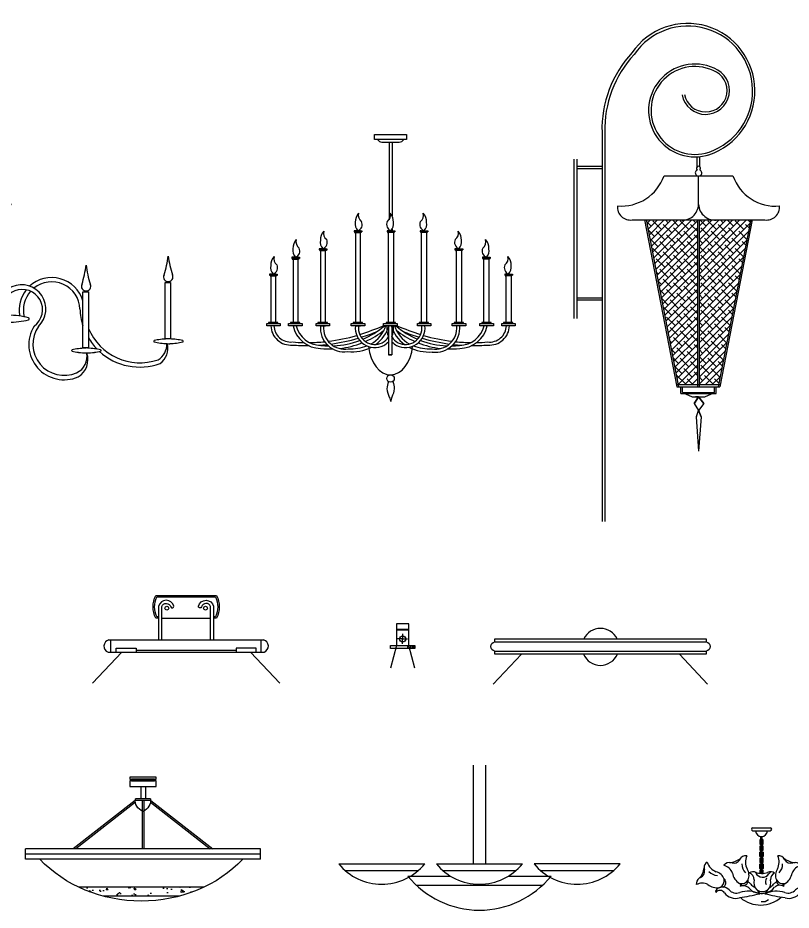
# Model space of a CAD drawing. Extents: x -42728 to 99010, y -18674 to 47645.
# Drawn here: x 91660 to 94189, y 3958 to 6877 of the extents above; entities that cross this region are included whole.
import ezdxf

# ---------------------------------------------------------------- set-up
doc = ezdxf.new("R2010")
doc.units = 0
doc.header["$LTSCALE"] = 100
doc.header["$MEASUREMENT"] = 0
doc.layers.get('0').update_dxf_attribs({"linetype": 'CONTINUOUS'})
for name, color, linetype in [('1', 1, 'CONTINUOUS'), ('2', 3, 'CONTINUOUS'), ('DOOR1', 3, 'CONTINUOUS'), ('PUB_TEXT', 7, 'CONTINUOUS'), ('家具', 223, 'CONTINUOUS')]:
    doc.layers.add(name, color=color, linetype=linetype)

# ---------------------------------------------------------------- blocks, each defined once
blk = doc.blocks.new('JQD02')
at = {"color": 9}
for p, q in [((-258.5, -10), (-350.4, -108.2)), ((258.5, -10), (350.4, -108.2))]:
    blk.add_line(p, q, dxfattribs=at)
at = {"color": 4}
blk.add_lwpolyline([(-345.8, -10), (-345.8, 0, -0.862518), (-345.8, 30), (345.8, 30, -0.862518), (345.8, 0), (345.8, -10)], format="xyb", close=True, dxfattribs=at)
at = {"color": 2}
blk.add_lwpolyline([(-345.8, 30), (-345.8, 40), (345.8, 40), (345.8, 30)], dxfattribs=at)
at = {"color": 1}
blk.add_lwpolyline([(-345.8, 0), (345.8, 0)], dxfattribs=at)
at = {"color": 2}
for start, end in [(25.5493, 154.4507), (203.3773, 336.6227)]:
    blk.add_arc((0, 14), 60.4, start, end, dxfattribs=at)
blk = doc.blocks.new('JQD01')
at = {"color": 3}
blk.add_line((-80, 0), (80, 0), dxfattribs=at)
at = {"color": 2}
blk.add_line((-163.6, -104.4), (163.6, -104.4), dxfattribs=at)
for points in [[(-90, 0), (-99.6, 0, -0.227035), (-99.6, 74.5), (99.6, 74.5, -0.227035), (99.6, 0), (90, 0)], [(-90, 5), (-96.2, 5, -0.214587), (-96.2, 69.5), (96.2, 69.5, -0.214587), (96.2, 5), (90, 5)], [(-80, -70.8), (-80, 37.9, -0.742106), (-50, 37, 0.967103), (-40.3, 39.6, 0.770244), (-90, 39.3)], [(80, -70.8), (80, 37.9, 0.742106), (50, 37, -0.967103), (40.3, 39.6, -0.770244), (90, 39.3)], [(-252.8, -70.8, 0.748586), (-255.1, -110.8), (255.1, -110.8, 0.748586), (252.8, -70.8)]]:
    blk.add_lwpolyline(points, format="xyb", dxfattribs=at)
for points in [[(-90, 39.3), (-90, -70.8)], [(90, 39.3), (90, -70.8)], [(-255.1, -70.8), (255.1, -70.8)]]:
    blk.add_lwpolyline(points, dxfattribs=at)
for points in [[(-245.8, -110.8), (-245.8, -70.8)], [(245.8, -110.8), (245.8, -70.8)]]:
    blk.add_lwpolyline(points)
at = {"color": 1}
for points in [[(-210.4, -110.8), (-306.6, -212.6)], [(-229.1, -110.8), (-229.1, -98), (-163.6, -98), (-163.6, -110.8)], [(229.1, -110.8), (229.1, -98), (163.6, -98), (163.6, -110.8)], [(210.4, -110.8), (306.6, -212.6)]]:
    blk.add_lwpolyline(points, dxfattribs=at)
at = {"color": 9}
for centre in [(-63.3, 33), (63.3, 33)]:
    blk.add_circle(centre, 6.24, dxfattribs=at)
blk = doc.blocks.new('SD01')
at = {"color": 9}
for p, q in [((-20, 63.1), (20, 63.1)), ((-20, 60.6), (20, 60.6))]:
    blk.add_line(p, q, dxfattribs=at)
at = {"color": 2}
for points in [[(39.8, -64.8), (20, 10), (20, 80), (-20, 80), (-20, 10), (-39.8, -64.8)], [(15.8, 10), (15.8, 0)], [(25.5, 10), (25.5, 0)], [(31, 10), (31, 0)], [(35, 10), (35, 0)], [(37.9, 10), (37.9, 0)]]:
    blk.add_lwpolyline(points, dxfattribs=at)
at = {"color": 1}
for points in [[(0, 47.9), (0, 31.3), (-16.6, 31.3)], [(0, 14.7), (0, 31.3), (16.6, 31.3)]]:
    blk.add_lwpolyline(points, dxfattribs=at)
at = {"color": 2}
blk.add_lwpolyline([(-20, 10), (20, 10), (40, 10), (40, 0), (-40, 0), (-40, 10)], close=True, dxfattribs=at)
at = {"color": 1}
blk.add_circle((0, 31.3), 10, dxfattribs=at)
blk = doc.blocks.new('吊灯')
at = {"color": 2}
for p, q in [((0, 0), (0, -322.6)), ((40, 0), (40, -322.6)), ((-440.1, -322.6), (-159, -322.6)), ((-120.6, -322.6), (160.6, -322.6)), ((480.1, -322.6), (199, -322.6)), ((-214.3, -362.5), (-75.2, -362.5)), ((115.2, -362.5), (254.3, -362.5))]:
    blk.add_line(p, q, dxfattribs=at)
at = {"color": 1}
for p, q in [((-419, -344.5), (-180, -344.5)), ((-99.5, -344.5), (139.5, -344.5)), ((220, -344.5), (459, -344.5)), ((-186.5, -392.4), (226.5, -392.4))]:
    blk.add_line(p, q, dxfattribs=at)
at = {"color": 2}
for centre, radius in [((-299.5, -208.6), 181), ((20, -208.6), 181), ((339.5, -208.6), 181), ((20, -172.6), 301.6)]:
    blk.add_arc(centre, radius, 219.0352, 320.9648, dxfattribs=at)
blk = doc.blocks.new('A$C3843622A')
at = {"layer": '家具', "color": 3}
for p, q in [((185.2, 253.1), (241.5, 253.1)), ((185.2, 243.1), (193.3, 243.1)), ((193.3, 243.1), (233.3, 243.1)), ((233.3, 243.1), (241.5, 243.1)), ((211.1, 213.9), (207.9, 212.9)), ((207.9, 212.9), (207.9, 198.8)), ((211.5, 213.9), (211.1, 213.9)), ((211.5, 210.7), (211.1, 210.5)), ((211.1, 210.5), (211.1, 201.2)), ((211.5, 208.8), (211.5, 222.7)), ((211.5, 210.7), (211.5, 210.7)), ((215.1, 208.6), (215.1, 222.8)), ((215.8, 213.9), (215.1, 213.9)), ((215.3, 210.7), (215.1, 210.7)), ((215.8, 210.5), (215.3, 210.7)), ((219, 212.9), (215.8, 213.9)), ((215.8, 201.2), (215.8, 210.5)), ((219, 198.8), (219, 212.9)), ((207.9, 198.8), (211.1, 197.8)), ((211.1, 194.1), (207.9, 193.2)), ((207.9, 193.2), (207.9, 179.1)), ((207.9, 179.1), (211.1, 178.1)), ((211.1, 201.2), (211.5, 201)), ((211.1, 197.8), (211.5, 197.8)), ((211.5, 194.1), (211.1, 194.1)), ((211.5, 191), (211.1, 190.8)), ((211.1, 190.8), (211.1, 181.4)), ((211.1, 181.4), (211.5, 181.3)), ((211.1, 178.1), (211.5, 178.1)), ((211.5, 202.9), (211.5, 189)), ((211.5, 201), (211.5, 201)), ((211.5, 191), (211.5, 191)), ((211.5, 169.3), (211.5, 183.2)), ((211.5, 181.3), (211.5, 181.3)), ((215.1, 203.1), (215.1, 188.9)), ((215.1, 201), (215.3, 201)), ((215.1, 197.8), (215.8, 197.8)), ((215.8, 194.1), (215.1, 194.1)), ((215.3, 191), (215.1, 191)), ((215.1, 169.2), (215.1, 183.3)), ((215.1, 181.3), (215.3, 181.3)), ((215.1, 178.1), (215.8, 178.1)), ((215.3, 201), (215.8, 201.2)), ((215.8, 190.8), (215.3, 191)), ((215.3, 181.3), (215.8, 181.4)), ((215.8, 197.8), (219, 198.8)), ((219, 193.2), (215.8, 194.1)), ((215.8, 181.4), (215.8, 190.8)), ((215.8, 178.1), (219, 179.1)), ((219, 179.1), (219, 193.2)), ((207.9, 173.5), (211.1, 174.4)), ((207.9, 159.4), (207.9, 173.5)), ((211.1, 158.4), (207.9, 159.4)), ((211.1, 154.7), (207.9, 153.8)), ((207.9, 153.8), (207.9, 139.6)), ((211.1, 174.4), (211.5, 174.4)), ((211.1, 171.1), (211.5, 171.2)), ((211.1, 161.7), (211.1, 171.1)), ((211.5, 161.6), (211.1, 161.7)), ((211.5, 158.4), (211.1, 158.4)), ((211.5, 154.7), (211.1, 154.7)), ((211.5, 151.5), (211.1, 151.4)), ((211.1, 151.4), (211.1, 142)), ((211.5, 171.2), (211.5, 171.2)), ((211.5, 163.5), (211.5, 149.6)), ((211.5, 161.6), (211.5, 161.6)), ((211.5, 151.5), (211.5, 151.5)), ((215.1, 174.4), (215.8, 174.4)), ((215.1, 171.2), (215.3, 171.2)), ((215.1, 163.6), (215.1, 149.5)), ((215.3, 161.6), (215.1, 161.6)), ((215.8, 158.4), (215.1, 158.4)), ((215.8, 154.7), (215.1, 154.7)), ((215.3, 151.5), (215.1, 151.5)), ((215.3, 171.2), (215.8, 171.1)), ((215.8, 161.7), (215.3, 161.6)), ((215.8, 151.4), (215.3, 151.5)), ((215.8, 174.4), (219, 173.5)), ((215.8, 171.1), (215.8, 161.7)), ((219, 159.4), (215.8, 158.4)), ((219, 153.8), (215.8, 154.7)), ((215.8, 142), (215.8, 151.4)), ((219, 173.5), (219, 159.4)), ((219, 139.6), (219, 153.8)), ((207.9, 139.6), (211.1, 138.7)), ((207.9, 134.1), (211.1, 135)), ((207.9, 119.9), (207.9, 134.1)), ((211.1, 119), (207.9, 119.9)), ((211.1, 142), (211.5, 141.9)), ((211.1, 138.7), (211.5, 138.7)), ((211.1, 135), (211.5, 135)), ((211.1, 131.7), (211.5, 131.8)), ((211.1, 122.3), (211.1, 131.7)), ((211.5, 122.2), (211.1, 122.3)), ((211.5, 119), (211.1, 119)), ((211.5, 143.8), (211.5, 129.9)), ((211.5, 141.9), (211.5, 141.9)), ((211.5, 131.8), (211.5, 131.8)), ((211.5, 110.2), (211.5, 124.1)), ((211.5, 122.2), (211.5, 122.2)), ((215.1, 143.9), (215.1, 129.8)), ((215.1, 141.9), (215.3, 141.9)), ((215.1, 138.7), (215.8, 138.7)), ((215.1, 135), (215.8, 135)), ((215.1, 131.8), (215.3, 131.8)), ((215.1, 110.1), (215.1, 124.2)), ((215.3, 122.2), (215.1, 122.2)), ((215.8, 119), (215.1, 119)), ((215.3, 141.9), (215.8, 142)), ((215.3, 131.8), (215.8, 131.7)), ((215.8, 122.3), (215.3, 122.2)), ((215.8, 138.7), (219, 139.6)), ((215.8, 135), (219, 134.1)), ((215.8, 131.7), (215.8, 122.3)), ((219, 119.9), (215.8, 119)), ((219, 134.1), (219, 119.9)), ((211.1, 115.3), (207.9, 114.4)), ((207.9, 114.4), (207.9, 103.9)), ((211.5, 115.3), (211.1, 115.3)), ((211.5, 112.1), (211.1, 112)), ((211.1, 112), (211.1, 103.7)), ((211.5, 112.1), (211.5, 112.1)), ((215.8, 115.3), (215.1, 115.3)), ((215.3, 112.1), (215.1, 112.1)), ((215.8, 112), (215.3, 112.1)), ((219, 114.4), (215.8, 115.3)), ((215.8, 103.6), (215.8, 112)), ((219, 103.8), (219, 114.4))]:
    blk.add_line(p, q, dxfattribs=at)
for centre, radius, start, end in [((185.2, 248.1), 5, 90, 270), ((215.7, 245.5), 22.5, 186.1035, 263.8965), ((210.9, 245.5), 22.5, 276.1035, 353.8965), ((241.5, 248.1), 5, 270, 90), ((213.5, 218.9), 4.25, 66.7369, 117.0481), ((213.4, 211.8), 3.55, 237.5033, 298.7117), ((213.4, 199.9), 3.55, 61.2883, 122.4967), ((213.4, 192), 3.55, 237.5033, 298.7117), ((213.4, 180.2), 3.55, 61.2883, 122.4967), ((105.1, 202.1), 63.2, 272.8641, 309.7674), ((123.2, 158.7), 21.8, 250.2103, 330.7662), ((161.7, 140.1), 21, 80.5917, 157.6454), ((210.7, 140.4), 49.9, 155.9763, 206.7115), ((213.4, 172.3), 3.55, 237.5033, 298.7117), ((213.4, 160.5), 3.55, 61.2883, 122.4967), ((213.4, 152.6), 3.55, 237.5033, 298.7117), ((220.9, 140.4), 49.9, 333.2885, 24.0237), ((269.9, 140.1), 21, 22.3546, 99.4083), ((326.5, 202.1), 63.2, 230.2326, 267.1359), ((308.4, 158.7), 21.8, 209.2338, 289.7897), ((-36.9, 130.5), 63.2, 317.1355, 352.0133), ((46.6, 122.6), 21, 122.7967, 182.3433), ((46.6, 122.6), 21, 182.3433, 199.8504), ((82.7, 155.8), 49.9, 198.1813, 248.9165), ((108.8, 114.4), 24.8, 73.6481, 140.866), ((80.2, 90.8), 40.4, 20.1243, 76.4555), ((191.3, 134.2), 41.9, 179.5036, 222.9859), ((134.7, 97), 37.8, 337.3305, 33.8016), ((213.4, 140.8), 3.55, 61.2883, 122.4967), ((213.4, 132.9), 3.55, 237.5033, 298.7117), ((213.4, 121.1), 3.55, 61.2883, 122.4967), ((296.9, 97), 37.8, 146.1984, 202.6695), ((240.3, 134.2), 41.9, 317.0141, 0.4964), ((351.5, 90.8), 40.4, 103.5445, 159.8757), ((322.8, 114.4), 24.8, 39.134, 106.3519), ((348.9, 155.8), 49.9, 291.0835, 341.8187), ((385, 122.6), 21, 340.1496, 57.2033), ((468.6, 130.5), 63.2, 188.0276, 224.9309), ((24.7, 68.1), 24.8, 115.8531, 128.256), ((5.6, 110.5), 21.8, 292.4153, 12.9712), ((64.5, 80.9), 27.1, 9.1701, 9.1701), ((72.5, 138.1), 41.9, 221.7086, 265.1909), ((55.6, 72.5), 37.8, 19.5355, 76.0066), ((166.2, 112.4), 48.7, 189.1716, 238.7882), ((184.7, 84.1), 24.8, 64.115, 118.93), ((165.9, 83.6), 23.2, 358.0062, 72.9276), ((186.7, 100.6), 9.15, 26.363, 50.2579), ((214, 166.8), 63.2, 250.9281, 287.8723), ((216.9, 115.6), 24.6, 206.363, 325.8478), ((213.4, 113.2), 3.55, 237.5033, 298.7117), ((244.4, 77), 18.1, 143.9238, 210.7014), ((243.3, 88.2), 21, 52.2034, 118.2023), ((253.8, 90.5), 19.9, 114.29, 145.8478), ((265.7, 83.6), 23.2, 114.2295, 181.9938), ((265.4, 112.4), 48.7, 301.2118, 350.8284), ((376, 72.5), 37.8, 103.9934, 160.4645), ((359.1, 138.1), 41.9, 274.8091, 318.2914), ((426, 110.5), 21.8, 167.0288, 247.5847), ((406.9, 68.1), 24.8, 356.929, 64.1469), ((24.7, 68.1), 24.8, 128.256, 183.071), ((19.4, 31.3), 40.4, 62.3294, 118.6605), ((68.5, 105.1), 48.7, 231.3766, 278.0481), ((85.8, 29.3), 29.5, 87.9448, 110.7515), ((64.5, 80.9), 27.1, 302.3465, 9.1701), ((81.4, 73.2), 15.5, 290.7764, 50.4035), ((85.8, 29.3), 29.5, 43.8148, 87.9448), ((146.9, 97.2), 27.1, 257.2404, 326.965), ((154.3, 80.2), 15.5, 218.7582, 8.1985), ((162.7, 56.1), 19.9, 146.6013, 165.1551), ((153.5, 36.9), 26.3, 36.6789, 112.4124), ((162.7, 56.1), 19.9, 38.6388, 71.892), ((214, 97.1), 45.8, 218.6388, 238.1935), ((223.4, 73.7), 35.5, 165.1235, 223.4555), ((215.3, 89.8), 51.4, 284.0462, 322.7694), ((208.3, 73.7), 35.5, 316.5445, 14.8765), ((217.2, 97.1), 45.8, 301.2547, 320.8094), ((268.1, 55.6), 19.9, 107.5563, 140.8094), ((273, 40.4), 24.8, 54.3099, 132.3603), ((277.4, 80.2), 15.5, 171.8015, 321.2418), ((284.7, 97.2), 27.1, 213.035, 282.7596), ((268.1, 55.6), 19.9, 14.2931, 32.8469), ((345.1, 30.4), 28.2, 72.1198, 136.9083), ((350.3, 73.2), 15.5, 129.5965, 279.0368), ((367.1, 80.9), 27.1, 170.8299, 240.5545), ((363.1, 105.1), 48.7, 259.0068, 308.6234), ((412.3, 31.3), 40.4, 61.3395, 117.6706), ((72.5, 43.7), 9.4, 144.0896, 197.5732), ((77.8, 30), 17.9, 35.3612, 142.4985), ((82.1, 36.8), 21.2, 108.4932, 144.0896), ((127.9, 65.5), 43.5, 215.3612, 288.1688), ((131.7, 72.8), 33.7, 223.0917, 287.8571), ((11, 860.7), 846.6, 278.8673, 283.4063), ((170.2, -44.2), 89.4, 65.4629, 108.3284), ((204.8, 82.6), 42.5, 224.7833, 267.373), ((215.8, 81), 36.5, 240.1062, 299.8938), ((216.2, 56.9), 19.4, 205.4576, 336.8589), ((261.5, -44.2), 89.4, 71.6716, 114.5371), ((420.7, 860.7), 846.6, 256.5937, 261.1327), ((299.9, 72.8), 33.7, 252.1429, 316.9083), ((303.7, 65.5), 43.5, 251.8312, 324.6388), ((353.8, 30), 17.9, 37.5015, 144.6388), ((349.6, 36.8), 21.2, 35.9104, 83.8099), ((359.1, 43.7), 9.4, 342.4268, 35.9104), ((210.1, 101.1), 101.1, 229.1942, 312.1594), ((218, 37.8), 26.7, 258.3309, 313.2112)]:
    blk.add_arc(centre, radius, start, end, dxfattribs=at)
blk = doc.blocks.new('A$C525F2091')
at = {"layer": '家具', "color": 3}
for p, q in [((604.6, 1031.4), (604.2, 573.1)), ((605.4, 363.3), (604.9, 554.2)), ((37, 293.6), (55.1, 293.6)), ((37, 109.7), (37, 293.6)), ((55.1, 293.6), (55.1, 109.7)), ((598.9, 306.8), (612.4, 306.8)), ((1168.6, 308.7), (1186.7, 308.7)), ((1168.6, 124.8), (1168.6, 308.7)), ((1186.7, 308.7), (1186.7, 124.8)), ((274.7, 268.6), (292.8, 268.6)), ((274.7, 84.7), (274.7, 268.6)), ((292.8, 268.6), (292.8, 84.7)), ((900, 278.5), (918.1, 278.5)), ((900, 94.6), (900, 278.5)), ((918.1, 278.5), (918.1, 94.6)), ((595.3, 206.1), (598, 206.1)), ((611.7, 206.1), (616.5, 206.1)), ((599.4, 117.7), (613.3, 117.7)), ((1186.7, 124.8), (1168.6, 124.8)), ((55.1, 109.7), (37, 109.7)), ((918.1, 94.6), (900, 94.6)), ((292.8, 84.7), (274.7, 84.7))]:
    blk.add_line(p, q, dxfattribs=at)
for centre, radius, start, end in [((-1649.6, 890.5), 2256.2, 351.9103, 357.573), ((-1878.4, 787.8), 2483, 355.0397, 0.1657), ((2905.3, 891.6), 2302.7, 182.4044, 187.9532), ((3084.7, 787.8), 2480.1, 179.8341, 184.9668), ((546.9, 564.3), 2.66, 105.0158, 180), ((546.9, 564.3), 2.66, 180, 254.9842), ((590.8, 400.7), 172.1, 96.3402, 105.0158), ((590.8, 728), 172.1, 254.9842, 263.6598), ((619, 146.2), 428.2, 92.6351, 96.3402), ((619, 982.5), 428.2, 263.6598, 267.3649), ((609.1, 521.7), 53.1, 90.0104, 100.5357), ((609.1, 607), 53.1, 259.4643, 269.9896), ((608.9, 574), 0.838, 355.4414, 81.1527), ((608.9, 554.7), 0.838, 278.8473, 4.5586), ((590.1, 146.2), 428.2, 83.6598, 87.3649), ((590.1, 982.5), 428.2, 272.6351, 276.3402), ((618.3, 400.7), 172.1, 74.9842, 83.6598), ((618.3, 728), 172.1, 276.3402, 285.0158), ((662.2, 564.3), 2.66, 360, 74.9842), ((662.2, 564.3), 2.66, 285.0158, 0), ((-2613.6, 125.8), 3221.6, 3.7225, 7.6449), ((-2942.7, 264.4), 3548.2, 1.4712, 4.6862), ((4149.5, 264.4), 3544, 175.3077, 178.5513), ((3891, 124.3), 3288, 172.4841, 176.3421), ((-341.4, 433), 392.5, 343.0667, 352.2621), ((436.4, 433), 392.5, 187.7379, 196.9333), ((790.2, 448.1), 392.5, 343.0667, 352.2621), ((1568, 448.1), 392.5, 187.7379, 196.9333), ((-103.7, 408), 392.5, 343.0667, 352.2621), ((674.1, 408), 392.5, 187.7379, 196.9333), ((-28.5, 439.2), 638.3, 345.1763, 353.2374), ((1239.1, 439.2), 638.3, 186.7626, 194.8237), ((521.6, 418), 392.5, 343.0667, 352.2621), ((1299.4, 418), 392.5, 187.7379, 196.9333), ((797.9, 218.4), 106.5, 16.5922, 132.7723), ((1178, 326.3), 14.5, 148.6656, 280.7694), ((1180.1, 326.3), 14.5, 259.2306, 31.3344), ((46.5, 311.2), 14.5, 148.6656, 280.7694), ((48.5, 311.2), 14.5, 259.2306, 31.3344), ((284.2, 286.2), 14.5, 148.6656, 280.7694), ((286.2, 286.2), 14.5, 259.2306, 31.3344), ((418.1, 211.8), 106.5, 50.0453, 179.8028), ((418.1, 211.8), 92.4, 53.8605, 179.8028), ((515.1, 219.8), 79, 347.6627, 221.9907), ((4308.6, 221), 3710.6, 178.6753, 181.5963), ((4464.5, 231.1), 3852.9, 178.8746, 181.6878), ((699.9, 221.9), 79, 313.7225, 193.8736), ((797.9, 218.4), 92.4, 2.1922, 129.0426), ((909.5, 296.1), 14.5, 148.6656, 280.7694), ((911.5, 296.1), 14.5, 259.2306, 31.3344), ((513.4, 217.6), 66.3, 346.9799, 229.8287), ((418.1, 211.8), 92.4, 350.8225, 44.7851), ((418.1, 211.8), 106.5, 353.2087, 41.3001), ((604, 266.5), 18.2, 148.6656, 251.513), ((606.6, 266.5), 18.2, 286.7162, 31.3344), ((701.6, 219.5), 66.3, 305.8845, 194.7573), ((797.9, 218.4), 106.5, 141.6243, 190.5783), ((797.9, 218.4), 92.4, 138.2764, 193.7659), ((586.6, 247.2), 10.3, 301.5769, 19.6117), ((625.2, 247.2), 10.3, 160.3883, 254.4091), ((129.5, 211.4), 196.3, 326.309, 0.2366), ((129.5, 211.4), 182.1, 333.7422, 0.2366), ((591.4, 222.1), 16.4, 143.5939, 223.0288), ((591.4, 222.1), 16.4, 275.3554, 283.9082), ((620.4, 222.1), 16.4, 256.0918, 277.5597), ((620.4, 222.1), 16.4, 335.4562, 20.8769), ((1086.4, 228.1), 196.3, 181.7584, 198.2778), ((492.8, 190), 3.32, 105.0158, 180), ((492.8, 190), 3.32, 180, 254.9842), ((547.7, -14.6), 215.1, 96.3402, 105.0158), ((547.7, 394.5), 215.1, 254.9842, 263.6598), ((583, -332.7), 535.2, 92.6351, 96.3402), ((583, 712.7), 535.2, 263.6598, 267.3649), ((607.1, -854.9), 1058, 90.4902, 92.6351), ((607.1, 1234.9), 1058, 267.3649, 269.5214), ((607.1, -854.9), 1058, 87.3649, 89.7456), ((607.1, 1234.9), 1058, 270.2695, 272.6351), ((631.1, -332.7), 535.2, 83.6598, 87.3649), ((631.1, 712.7), 535.2, 272.6351, 276.3402), ((666.4, -14.6), 215.1, 74.9842, 83.6598), ((666.4, 394.5), 215.1, 276.3402, 285.0158), ((721.3, 190), 3.32, 360, 74.9842), ((721.3, 190), 3.32, 285.0158, 0), ((369.5, 120.4), 111.3, 236.5873, 24.7735), ((369.6, 121.5), 98, 235.8925, 27.63), ((838.5, 105.5), 115.2, 148.3967, 293.654), ((838.5, 106.8), 102, 145.3796, 293.6028), ((1086.4, 228.1), 182.1, 202.4772, 289.0084), ((596.2, 98.7), 19.2, 90.1616, 116.9392), ((596.2, -19.6), 137.5, 80.0027, 90), ((1086.4, 228.1), 196.3, 210.9858, 224.4216), ((1133.7, 116.2), 2.13, 105.0158, 180), ((1168.8, -14.7), 137.7, 96.3402, 105.0158), ((1191.4, -218.3), 342.6, 92.6351, 96.3402), ((1183.5, 82.1), 42.5, 90.0104, 100.5357), ((1183.4, 123.9), 0.671, 355.4414, 81.1527), ((1168.3, -218.3), 342.6, 83.6598, 87.3649), ((1190.9, -14.7), 137.7, 74.9842, 83.6598), ((1226, 116.2), 2.13, 0, 74.9842), ((2.1, 101.1), 2.13, 105.0158, 180), ((2.1, 101.1), 2.13, 180, 254.9842), ((37.2, -29.8), 137.7, 96.3402, 105.0158), ((37.2, 232), 137.7, 254.9842, 263.6598), ((59.9, -233.4), 342.6, 92.6351, 96.3402), ((59.9, 435.7), 342.6, 263.6598, 267.3649), ((107.7, 77.9), 65.5, 166.207, 234.6467), ((51.9, 67), 42.5, 90.0104, 100.5357), ((51.9, 135.2), 42.5, 259.4643, 269.9896), ((102.9, 87.6), 56.9, 174.4149, 242.0639), ((51.8, 108.8), 0.671, 355.4414, 81.1527), ((51.8, 93.4), 0.671, 278.8473, 4.5586), ((36.7, -233.4), 342.6, 83.6598, 87.3649), ((36.7, 435.7), 342.6, 272.6351, 276.3402), ((59.3, -29.8), 137.7, 74.9842, 83.6598), ((59.3, 232), 137.7, 276.3402, 285.0158), ((94.4, 101.1), 2.13, 0, 74.9842), ((94.4, 101.1), 2.13, 285.0158, 0), ((129.5, 211.4), 182.1, 314.5683, 322.8805), ((564.4, 93), 11.7, 135.775, 180), ((564.4, 93), 11.7, 180, 224.225), ((586.6, 71.4), 42.7, 113.0533, 135.775), ((601.5, 36.3), 80.8, 99.9973, 113.0533), ((606, 36.3), 80.8, 66.9467, 80.0027), ((620.9, 71.4), 42.7, 44.225, 66.9467), ((643.1, 93), 11.7, 0, 44.225), ((643.1, 93), 11.7, 315.775, 0), ((865.1, 86.1), 2.13, 105.0158, 180), ((900.3, -44.9), 137.7, 96.3402, 105.0158), ((922.9, -248.5), 342.6, 92.6351, 96.3402), ((914.9, 51.9), 42.5, 90.0104, 100.5357), ((914.8, 93.8), 0.671, 355.4414, 81.1527), ((899.7, -248.5), 342.6, 83.6598, 87.3649), ((922.3, -44.9), 137.7, 74.9842, 83.6598), ((957.5, 86.1), 2.13, 0, 74.9842), ((1133.7, 116.2), 2.13, 180, 254.9842), ((1168.8, 247.1), 137.7, 254.9842, 263.6598), ((1117.3, 105.3), 56.9, 299.9311, 3.39), ((1112.7, 95.4), 65.5, 307.3483, 11.4335), ((1191.4, 450.8), 342.6, 263.6598, 267.3649), ((1183.5, 150.3), 42.5, 259.4643, 269.9896), ((1183.4, 108.5), 0.671, 278.8473, 4.5586), ((1168.3, 450.8), 342.6, 272.6351, 276.3402), ((1190.9, 247.1), 137.7, 276.3402, 285.0158), ((1226, 116.2), 2.13, 285.0158, 0), ((129.5, 211.4), 196.3, 252.3098, 313.736), ((129.5, 211.4), 182.1, 252.9867, 310.1424), ((239.8, 76.1), 2.13, 105.0158, 180), ((239.8, 76.1), 2.13, 180, 254.9842), ((274.9, -54.8), 137.7, 96.3402, 105.0158), ((274.9, 207), 137.7, 254.9842, 263.6598), ((297.6, -258.4), 342.6, 92.6351, 96.3402), ((297.6, 410.7), 342.6, 263.6598, 267.3649), ((289.6, 42), 42.5, 90.0104, 100.5357), ((346.1, 80.9), 65.5, 190.9372, 234.6467), ((289.6, 110.2), 42.5, 259.4643, 269.9896), ((341.3, 90.6), 56.9, 203.6991, 242.0639), ((289.5, 83.8), 0.671, 355.4414, 81.1527), ((289.5, 68.4), 0.671, 278.8473, 4.5586), ((274.4, -258.4), 342.6, 83.6598, 87.3649), ((274.4, 410.7), 342.6, 272.6351, 276.3402), ((297, -54.8), 137.7, 74.9842, 83.6598), ((297, 207), 137.7, 276.3402, 285.0158), ((332.1, 76.1), 2.13, 0, 74.9842), ((332.1, 76.1), 2.13, 285.0158, 0), ((586.6, 114.6), 42.7, 224.225, 246.9467), ((601.5, 149.6), 80.8, 246.9467, 260.0027), ((596.2, 87.2), 19.2, 243.0608, 269.8384), ((596.2, 205.5), 137.5, 270, 279.9973), ((606, 149.6), 80.8, 279.9973, 293.0533), ((620.9, 114.6), 42.7, 293.0533, 315.775), ((865.1, 86.1), 2.13, 180, 254.9842), ((900.3, 217), 137.7, 254.9842, 263.6598), ((856.6, 65.4), 56.9, 293.6493, 13.0173), ((851, 56.1), 65.5, 301.0665, 19.3037), ((922.9, 420.6), 342.6, 263.6598, 268.1828), ((899.7, 420.6), 342.6, 272.0579, 276.3402), ((922.3, 217), 137.7, 276.3402, 285.0158), ((1086.4, 228.1), 196.3, 227.6603, 289.6852), ((957.5, 86.1), 2.13, 285.0158, 0)]:
    blk.add_arc(centre, radius, start, end, dxfattribs=at)
blk = doc.blocks.new('A$C2282533B')
at = {"layer": '家具', "color": 3}
for p, q in [((352.5, 874), (457.5, 874)), ((352.5, 857.2), (352.5, 874)), ((457.5, 857.2), (352.5, 857.2)), ((376.3, 849), (433.3, 849)), ((399.8, 849), (399.8, 594.4)), ((409.8, 849), (409.8, 607.1)), ((457.5, 874), (457.5, 857.2)), ((289.8, 558.5), (285.4, 558.5)), ((285.4, 558.5), (285.4, 554.7)), ((289.8, 554.8), (285.4, 554.8)), ((285.4, 554.7), (289.8, 554.7)), ((287.3, 554.8), (287.3, 552.4)), ((306.2, 558.5), (289.8, 558.5)), ((306.2, 554.8), (289.8, 554.8)), ((289.8, 554.7), (306.2, 554.7)), ((306.2, 558.5), (310.6, 558.5)), ((306.2, 554.8), (310.6, 554.8)), ((310.6, 554.7), (306.2, 554.7)), ((308.9, 554.8), (308.9, 552.4)), ((310.6, 558.5), (310.6, 554.7)), ((393.2, 558.5), (393.2, 554.7)), ((397.6, 558.5), (393.2, 558.5)), ((397.6, 554.8), (393.2, 554.8)), ((393.2, 554.7), (397.6, 554.7)), ((394.9, 554.8), (394.9, 552.4)), ((397.6, 558.5), (414, 558.5)), ((397.6, 554.8), (414, 554.8)), ((414, 554.7), (397.6, 554.7)), ((399.8, 562), (399.8, 558.5)), ((409.8, 563.4), (409.8, 558.5)), ((414, 558.5), (418.4, 558.5)), ((414, 554.8), (418.4, 554.8)), ((418.4, 554.7), (414, 554.7)), ((416.5, 554.8), (416.5, 552.4)), ((418.4, 558.5), (418.4, 554.7)), ((506, 558.5), (501.5, 558.5)), ((501.5, 558.5), (501.5, 554.7)), ((506, 554.8), (501.5, 554.8)), ((501.5, 554.7), (506, 554.7)), ((503.3, 554.8), (503.3, 552.4)), ((506, 558.5), (522.3, 558.5)), ((506, 554.8), (522.3, 554.8)), ((522.3, 554.7), (506, 554.7)), ((522.3, 558.5), (526.8, 558.5)), ((522.3, 554.8), (526.8, 554.8)), ((526.8, 554.7), (522.3, 554.7)), ((524.9, 554.8), (524.9, 552.4)), ((526.8, 558.5), (526.8, 554.7)), ((287.3, 552.4), (289.8, 552.4)), ((289.8, 552.4), (289.8, 259)), ((289.8, 552.4), (306.2, 552.4)), ((306.2, 259), (306.2, 552.4)), ((308.9, 552.4), (306.2, 552.4)), ((394.9, 552.4), (397.6, 552.4)), ((397.6, 259), (397.6, 552.4)), ((414, 552.4), (397.6, 552.4)), ((414, 552.4), (414, 259)), ((416.5, 552.4), (414, 552.4)), ((503.3, 552.4), (506, 552.4)), ((506, 259), (506, 552.4)), ((522.3, 552.4), (506, 552.4)), ((522.3, 552.4), (522.3, 259)), ((524.9, 552.4), (522.3, 552.4)), ((175.8, 499.8), (171.3, 499.8)), ((171.3, 499.8), (171.3, 496)), ((192.1, 499.8), (175.8, 499.8)), ((192.1, 499.8), (196.6, 499.8)), ((196.6, 499.8), (196.6, 496)), ((620, 499.8), (615.5, 499.8)), ((615.5, 499.8), (615.5, 496)), ((620, 499.8), (636.4, 499.8)), ((636.4, 499.8), (640.8, 499.8)), ((640.8, 499.8), (640.8, 496)), ((85.9, 472.2), (81.5, 472.2)), ((81.5, 472.2), (81.5, 468.4)), ((85.9, 468.5), (81.5, 468.5)), ((81.5, 468.4), (85.9, 468.4)), ((83.4, 468.5), (83.4, 466.1)), ((102.3, 472.2), (85.9, 472.2)), ((102.3, 468.5), (85.9, 468.5)), ((85.9, 468.4), (102.3, 468.4)), ((102.3, 472.2), (106.7, 472.2)), ((102.3, 468.5), (106.7, 468.5)), ((106.7, 468.4), (102.3, 468.4)), ((105, 468.5), (105, 466.1)), ((106.7, 472.2), (106.7, 468.4)), ((175.8, 496.1), (171.3, 496.1)), ((171.3, 496), (175.8, 496)), ((173.2, 496.1), (173.2, 493.7)), ((173.2, 493.7), (175.8, 493.7)), ((192.1, 496.1), (175.8, 496.1)), ((175.8, 496), (192.1, 496)), ((175.8, 493.7), (175.8, 259)), ((175.8, 493.7), (192.1, 493.7)), ((192.1, 496.1), (196.6, 496.1)), ((196.6, 496), (192.1, 496)), ((192.1, 259), (192.1, 493.7)), ((194.8, 493.7), (192.1, 493.7)), ((194.8, 496.1), (194.8, 493.7)), ((620, 496.1), (615.5, 496.1)), ((615.5, 496), (620, 496)), ((617.3, 496.1), (617.3, 493.7)), ((617.3, 493.7), (620, 493.7)), ((620, 496.1), (636.4, 496.1)), ((636.4, 496), (620, 496)), ((620, 259), (620, 493.7)), ((636.4, 493.7), (620, 493.7)), ((636.4, 496.1), (640.8, 496.1)), ((640.8, 496), (636.4, 496)), ((636.4, 493.7), (636.4, 259)), ((638.9, 493.7), (636.4, 493.7)), ((638.9, 496.1), (638.9, 493.7)), ((709.9, 472.2), (705.4, 472.2)), ((705.4, 472.2), (705.4, 468.4)), ((709.9, 468.5), (705.4, 468.5)), ((705.4, 468.4), (709.9, 468.4)), ((707.2, 468.5), (707.2, 466.1)), ((709.9, 472.2), (726.2, 472.2)), ((709.9, 468.5), (726.2, 468.5)), ((726.2, 468.4), (709.9, 468.4)), ((726.2, 472.2), (730.7, 472.2)), ((726.2, 468.5), (730.7, 468.5)), ((730.7, 468.4), (726.2, 468.4)), ((728.8, 468.5), (728.8, 466.1)), ((730.7, 472.2), (730.7, 468.4)), ((83.4, 466.1), (85.9, 466.1)), ((85.9, 466.1), (85.9, 259)), ((85.9, 466.1), (102.3, 466.1)), ((102.3, 259), (102.3, 466.1)), ((105, 466.1), (102.3, 466.1)), ((707.2, 466.1), (709.9, 466.1)), ((709.9, 259), (709.9, 466.1)), ((726.2, 466.1), (709.9, 466.1)), ((726.2, 466.1), (726.2, 259)), ((728.8, 466.1), (726.2, 466.1)), ((13.3, 416.9), (8.9, 416.9)), ((8.9, 416.9), (8.9, 413.2)), ((8.9, 413.2), (13.3, 413.2)), ((13.3, 413.2), (8.9, 413.2)), ((10.8, 413.2), (10.8, 410.8)), ((10.8, 410.8), (13.3, 410.8)), ((29.7, 416.9), (13.3, 416.9)), ((13.3, 413.2), (29.7, 413.2)), ((29.7, 413.2), (13.3, 413.2)), ((13.3, 410.8), (13.3, 259)), ((13.3, 410.8), (29.7, 410.8)), ((29.7, 416.9), (34.2, 416.9)), ((34.2, 413.2), (29.7, 413.2)), ((29.7, 413.2), (34.2, 413.2)), ((29.7, 259), (29.7, 410.8)), ((32.4, 410.8), (29.7, 410.8)), ((32.4, 413.2), (32.4, 410.8)), ((34.2, 416.9), (34.2, 413.2)), ((782.4, 416.9), (778, 416.9)), ((778, 416.9), (778, 413.2)), ((778, 413.2), (782.4, 413.2)), ((782.4, 413.2), (778, 413.2)), ((779.7, 413.2), (779.7, 410.8)), ((779.7, 410.8), (782.4, 410.8)), ((782.4, 416.9), (798.8, 416.9)), ((798.8, 413.2), (782.4, 413.2)), ((782.4, 413.2), (798.8, 413.2)), ((782.4, 259), (782.4, 410.8)), ((798.8, 410.8), (782.4, 410.8)), ((798.8, 416.9), (803.2, 416.9)), ((803.2, 413.2), (798.8, 413.2)), ((798.8, 413.2), (803.2, 413.2)), ((798.8, 410.8), (798.8, 259)), ((801.3, 410.8), (798.8, 410.8)), ((801.3, 413.2), (801.3, 410.8)), ((803.2, 416.9), (803.2, 413.2)), ((0, 247.6), (0, 255)), ((0, 255), (44.2, 255)), ((44.2, 247.6), (0, 247.6)), ((6, 259), (6, 255)), ((36.7, 259), (6, 259)), ((6, 255), (36.7, 255)), ((36.7, 255), (36.7, 259)), ((44.2, 255), (44.2, 247.6)), ((71.2, 247.6), (71.2, 255)), ((71.2, 255), (115.3, 255)), ((115.3, 247.6), (71.2, 247.6)), ((77.2, 259), (77.2, 255)), ((107.9, 259), (77.2, 259)), ((77.2, 255), (107.9, 255)), ((107.9, 255), (107.9, 259)), ((115.3, 255), (115.3, 247.6)), ((161.4, 247.6), (161.4, 255)), ((161.4, 255), (205.6, 255)), ((205.6, 247.6), (161.4, 247.6)), ((167.5, 259), (167.5, 255)), ((198.2, 259), (167.5, 259)), ((167.5, 255), (198.2, 255)), ((175.8, 247.6), (192.1, 247.6)), ((198.2, 255), (198.2, 259)), ((205.6, 255), (205.6, 247.6)), ((276.1, 247.6), (276.1, 255)), ((276.1, 255), (320.3, 255)), ((320.3, 247.6), (276.1, 247.6)), ((282.1, 259), (282.1, 255)), ((312.8, 259), (282.1, 259)), ((282.1, 255), (312.8, 255)), ((289.8, 247.6), (306.2, 247.6)), ((312.8, 255), (312.8, 259)), ((320.3, 255), (320.3, 247.6)), ((382.2, 247.6), (382.2, 255)), ((382.2, 255), (426.3, 255)), ((426.3, 247.6), (382.2, 247.6)), ((390.6, 259), (390.6, 255)), ((421.3, 259), (390.6, 259)), ((390.6, 255), (421.3, 255)), ((414, 247.6), (397.6, 247.6)), ((397.6, 247.6), (397.6, 152.6)), ((397.6, 247.6), (397.6, 152.6)), ((409.4, 247.6), (409.4, 152.6)), ((409.4, 247.6), (409.4, 152.6)), ((421.3, 255), (421.3, 259)), ((426.3, 255), (426.3, 247.6)), ((492.4, 247.6), (492.4, 255)), ((492.4, 255), (536.5, 255)), ((536.5, 247.6), (492.4, 247.6)), ((498.4, 259), (498.4, 255)), ((529.1, 259), (498.4, 259)), ((498.4, 255), (529.1, 255)), ((529.1, 255), (529.1, 259)), ((536.5, 255), (536.5, 247.6)), ((606.6, 247.6), (606.6, 255)), ((606.6, 255), (650.7, 255)), ((650.7, 247.6), (606.6, 247.6)), ((612.6, 259), (612.6, 255)), ((643.3, 259), (612.6, 259)), ((612.6, 255), (643.3, 255)), ((643.3, 255), (643.3, 259)), ((650.7, 255), (650.7, 247.6)), ((696.9, 255), (702.9, 255)), ((696.9, 247.6), (696.9, 255)), ((741, 247.6), (696.9, 247.6)), ((702.9, 259), (702.9, 255)), ((733.6, 259), (702.9, 259)), ((702.9, 255), (733.6, 255)), ((733.6, 255), (733.6, 259)), ((733.6, 255), (741, 255)), ((741, 255), (741, 247.6)), ((768.5, 255), (774.5, 255)), ((768.5, 247.6), (768.5, 255)), ((812.6, 247.6), (768.5, 247.6)), ((774.5, 259), (774.5, 255)), ((805.2, 259), (774.5, 259)), ((774.5, 255), (805.2, 255)), ((805.2, 255), (805.2, 259)), ((805.2, 255), (812.6, 255)), ((812.6, 255), (812.6, 247.6)), ((409.4, 152.6), (397.6, 152.6)), ((397.6, 152.6), (409.4, 152.6))]:
    blk.add_line(p, q, dxfattribs=at)
blk.add_circle((405, 75.1), 12.1, dxfattribs=at)
for centre, radius, start, end in [((376.3, 865.2), 16.2, 209.6167, 271.5333), ((433.7, 865.2), 16.2, 268.4667, 330.3833), ((330.8, 588.4), 41.3, 137.6092, 183.0502), ((325.2, 609.2), 25.9, 164.3899, 233.8298), ((378.6, 609.2), 25.9, 306.1702, 15.6101), ((373, 588.4), 41.3, 356.9498, 42.3908), ((486.9, 609.2), 25.9, 306.1702, 15.6101), ((481.4, 588.4), 41.3, 356.9498, 42.3908), ((319.2, 580.1), 30.3, 168.4038, 225.4831), ((290.1, 579), 21.9, 291.0024, 25.3898), ((309.9, 588.3), 1.818989403545856e-12, 270, 17.6595), ((413.7, 579), 21.9, 154.6102, 248.9976), ((393.9, 588.3), 1.818989403545856e-12, 162.3405, 270), ((384.5, 580.1), 30.3, 314.5169, 11.5962), ((522, 579), 21.9, 154.6102, 248.9976), ((502.2, 588.3), 1.818989403545856e-12, 162.3405, 270), ((492.9, 580.1), 30.3, 314.5169, 11.5962), ((216.7, 529.7), 41.3, 137.6092, 183.0502), ((211.2, 550.6), 25.9, 164.3899, 233.8298), ((601, 550.6), 25.9, 306.1702, 15.6101), ((595.4, 529.7), 41.3, 356.9498, 42.3908), ((126.9, 502.1), 41.3, 137.6092, 183.0502), ((121.3, 522.9), 25.9, 164.3899, 233.8298), ((205.2, 521.4), 30.3, 168.4038, 225.4831), ((176.1, 520.3), 21.9, 291.0024, 25.3898), ((195.9, 529.6), 1.818989403545856e-12, 270, 17.6595), ((636, 520.3), 21.9, 154.6102, 248.9976), ((616.2, 529.6), 1.818989403545856e-12, 162.3405, 270), ((606.9, 521.4), 30.3, 314.5169, 11.5962), ((690.8, 522.9), 25.9, 306.1702, 15.6101), ((685.3, 502.1), 41.3, 356.9498, 42.3908), ((115.3, 493.8), 30.3, 168.4038, 225.4831), ((86.2, 492.6), 21.9, 291.0024, 25.3898), ((106, 502), 1.818989403545856e-12, 270, 17.6595), ((725.9, 492.6), 21.9, 154.6102, 248.9976), ((706.1, 502), 1.818989403545856e-12, 162.3405, 270), ((696.8, 493.8), 30.3, 314.5169, 11.5962), ((54.3, 446.8), 41.3, 137.6092, 183.0502), ((48.7, 467.7), 25.9, 164.3899, 233.8298), ((763.4, 467.7), 25.9, 306.1702, 15.6101), ((757.9, 446.8), 41.3, 356.9498, 42.3908), ((42.8, 438.5), 30.3, 168.4038, 225.4831), ((13.7, 437.4), 21.9, 291.0024, 25.3898), ((33.5, 446.8), 1.818989403545856e-12, 270, 17.6595), ((798.5, 437.4), 21.9, 154.6102, 248.9976), ((778.7, 446.8), 1.818989403545856e-12, 162.3405, 270), ((769.4, 438.5), 30.3, 314.5169, 11.5962), ((78.3, 249.6), 65, 181.685, 274.8841), ((78.3, 249.6), 55, 181.685, 274.8841), ((177.4, 267.2), 93.6, 192.0568, 269.2296), ((177.4, 267.2), 83.6, 193.5255, 269.2296), ((252.9, 240.1), 77.5, 174.3854, 278.6879), ((254.6, 240.8), 69.2, 175.272, 279.881), ((353.7, 240.8), 64.2, 173.9268, 296.6646), ((353.7, 240.8), 54.2, 173.9268, 296.6646), ((-284.5, 1957.3), 1835.1, 288.7058, 291.3048), ((207.7, 453.4), 271.5, 293.1104, 310.7349), ((207.7, 453.4), 281.5, 294.1024, 308.6748), ((287, 281.4), 107.7, 300.0648, 341.7591), ((287, 281.4), 117.7, 306.5051, 343.3562), ((453.2, 237.3), 61, 170.2401, 204.3486), ((520, 281.4), 117.7, 196.6438, 233.4949), ((353.9, 237.3), 61, 335.6514, 9.7599), ((520, 281.4), 107.7, 198.2409, 239.9352), ((599.4, 453.4), 271.5, 229.2651, 246.8896), ((599.4, 453.4), 281.5, 231.3252, 245.8976), ((453.4, 240.8), 64.2, 243.3354, 6.0732), ((871.4, 1329.2), 1169.6, 247.6331, 251.6431), ((453.4, 240.8), 54.2, 243.3354, 6.0732), ((552.4, 240.8), 69.2, 260.119, 4.728), ((551.9, 240.9), 79.7, 262.1484, 4.836), ((629.6, 267.2), 83.6, 270.7704, 346.4745), ((629.6, 267.2), 93.6, 270.7704, 347.9432), ((728.5, 249.7), 55.3, 263.6622, 358.2037), ((728.7, 249.6), 65, 265.1159, 358.315), ((131.6, 770.4), 577.6, 276.8795, 286.3726), ((131.6, 770.4), 587.6, 277.6737, 286.5568), ((131.6, 770.4), 587.6, 287.5706, 293.0556), ((353.9, 237.3), 51, 297.9837, 329.1106), ((453.2, 237.3), 51, 210.8894, 242.0163), ((675.5, 770.4), 587.6, 246.9444, 252.4294), ((675.5, 770.4), 587.6, 253.4432, 262.3263), ((675.5, 770.4), 577.6, 253.6274, 263.1205), ((131.6, 770.4), 587.6, 265.3457, 270.5211), ((83.9, 184.8), 4.547473508864641e-12, 270, 99.7682), ((131.6, 770.4), 577.6, 265.3457, 268.9024), ((131.6, 770.4), 577.6, 270.7577, 275.7151), ((158.3, 184.8), 4.547473508864641e-12, 270, 99.7682), ((131.6, 770.4), 587.6, 273.6691, 276.3787), ((207.7, 453.4), 271.5, 263.5763, 268.7516), ((207.7, 453.4), 271.5, 272.4233, 290.8712), ((207.7, 453.4), 281.5, 276.26, 291.7688), ((279.3, 304.7), 142, 264.0755, 296.4873), ((274.3, 332.1), 159.6, 267.2239, 289.7881), ((353.9, 237.3), 61, 297.9837, 315.8414), ((453.2, 237.3), 61, 224.1586, 242.0163), ((533.8, 322.5), 160.6, 244.4076, 272.5619), ((532.8, 332.1), 159.6, 250.2119, 272.7761), ((599.4, 453.4), 281.5, 248.2312, 263.74), ((599.4, 453.4), 271.5, 249.1288, 267.5767), ((599.4, 453.4), 271.5, 271.2484, 276.4237), ((675.5, 770.4), 587.6, 263.6213, 266.3309), ((675.5, 770.4), 577.6, 264.2849, 269.2423), ((648.8, 184.8), 4.547473508864641e-12, 80.2318, 270), ((675.5, 770.4), 587.6, 269.4789, 274.6543), ((675.5, 770.4), 577.6, 271.0976, 274.6543), ((723.2, 184.8), 4.547473508864641e-12, 80.2318, 270), ((207.7, 453.4), 281.5, 263.5763, 271.879), ((599.4, 453.4), 281.5, 268.121, 276.4237)]:
    blk.add_arc(centre, radius, start, end, dxfattribs=at)
blk.add_ellipse((405, 196.2), major_axis=(0, -109), ratio=0.667275, start_param=4.861026, end_param=7.716049, dxfattribs=at)
for points in [[(397.7, 65.4), (393.1, 41.6), (400.8, 14.1), (405.3, 0)], [(412.4, 65.4), (416.9, 41.6), (409.3, 14.1), (405.3, 0)]]:
    blk.add_spline(points, degree=3, dxfattribs=at)
blk = doc.blocks.new('A$C5ABE0A9B')
at = {"layer": '家具', "color": 3}
for p, q in [((91.7, 1272.7), (91.7, 0)), ((100.9, 1272.7), (100.9, 0)), ((0, 1185.7), (0, 663.9)), ((9.2, 1185.7), (9.2, 663.9)), ((403.2, 1159.1), (403.2, 1193)), ((411.2, 1159.1), (411.2, 1193.6)), ((9.2, 1162.1), (91.7, 1162.1)), ((9.2, 1154.9), (91.7, 1154.9)), ((294.6, 1130.8), (404.8, 1130.8)), ((407.2, 1034.9), (407.2, 1130.8)), ((407.2, 1130.8), (519.9, 1130.8)), ((190.2, 986.5), (624.3, 986.5)), ((230.5, 986.5), (336.4, 440.6)), ((235.6, 987.4), (341.7, 440.6)), ((252.3, 966.1), (236.7, 981.7)), ((238.1, 974.4), (250.3, 986.5)), ((241.8, 955.6), (272.7, 986.5)), ((245.4, 936.8), (295.2, 986.5)), ((249.1, 918), (317.6, 986.5)), ((252.7, 899.2), (340.1, 986.5)), ((256.4, 880.4), (362.4, 986.3)), ((286, 954.9), (257.9, 982.9)), ((260, 861.6), (385, 986.5)), ((263.7, 842.8), (404.9, 984)), ((319.7, 943.7), (291.6, 971.7)), ((308.5, 977.3), (299.3, 986.5)), ((342.1, 966.1), (321.7, 986.5)), ((375.8, 954.9), (347.7, 982.9)), ((404.9, 948.3), (381.4, 971.7)), ((398.3, 977.3), (389.1, 986.5)), ((404.9, 440.6), (404.9, 986.5)), ((410.1, 440.6), (410.1, 986.5)), ((410.1, 832), (564.6, 986.5)), ((410.1, 854.5), (542.1, 986.5)), ((410.1, 876.9), (519.7, 986.5)), ((410.1, 899.4), (497.2, 986.5)), ((410.1, 921.8), (474.8, 986.5)), ((410.1, 944.3), (452.3, 986.5)), ((410.1, 966.7), (429.9, 986.5)), ((410.1, 809.6), (575.4, 974.9)), ((431.9, 966.1), (411.6, 986.5)), ((438.6, 985.4), (437.5, 986.5)), ((465.6, 954.9), (437.5, 982.9)), ((499.3, 943.7), (471.2, 971.7)), ((577.8, 987.4), (471.7, 440.6)), ((583, 986.5), (477, 440.6)), ((488.1, 977.3), (478.9, 986.5)), ((521.7, 966.1), (501.4, 986.5)), ((555.4, 954.9), (527.3, 982.9)), ((572.6, 960.2), (561, 971.7)), ((576.2, 979), (568.7, 986.5)), ((263.5, 932.4), (242.1, 953.9)), ((267.3, 824), (404.9, 961.5)), ((297.2, 921.2), (269.2, 949.3)), ((271, 805.1), (404.9, 939.1)), ((330.9, 910), (302.8, 938)), ((353.4, 932.4), (325.3, 960.5)), ((387, 921.2), (359, 949.3)), ((404.9, 925.8), (392.6, 938)), ((410.1, 787.1), (570, 947.1)), ((443.2, 932.4), (415.1, 960.5)), ((476.8, 921.2), (448.8, 949.3)), ((510.5, 910), (482.4, 938)), ((533, 932.4), (504.9, 960.5)), ((565.3, 922.6), (538.6, 949.3)), ((274.8, 898.8), (247.5, 926)), ((274.6, 786.3), (404.9, 916.6)), ((308.5, 887.5), (280.4, 915.6)), ((364.6, 898.8), (336.5, 926.8)), ((398.3, 887.5), (370.2, 915.6)), ((420.7, 910), (410.1, 920.6)), ((410.1, 764.7), (564.6, 919.2)), ((454.4, 898.8), (426.3, 926.8)), ((488.1, 887.5), (460, 915.6)), ((544.2, 898.8), (516.1, 926.8)), ((561.6, 903.8), (549.8, 915.6)), ((286, 865.1), (257.9, 893.1)), ((278.3, 767.5), (404.9, 894.2)), ((319.7, 853.9), (291.6, 881.9)), ((342.1, 876.3), (314.1, 904.4)), ((375.8, 865.1), (347.7, 893.1)), ((404.9, 858.5), (381.4, 881.9)), ((404.9, 903.4), (403.9, 904.4)), ((431.9, 876.3), (410.1, 898.2)), ((410.1, 742.2), (559.2, 891.3)), ((465.6, 865.1), (437.5, 893.1)), ((499.3, 853.9), (471.2, 881.9)), ((521.7, 876.3), (493.7, 904.4)), ((554.3, 866.2), (527.3, 893.1)), ((297.2, 831.4), (269.2, 859.5)), ((281.9, 748.7), (404.9, 871.7)), ((285.6, 729.9), (404.9, 849.3)), ((330.9, 820.2), (302.8, 848.2)), ((353.4, 842.6), (325.3, 870.7)), ((387, 831.4), (359, 859.5)), ((404.9, 836), (392.6, 848.2)), ((410.1, 719.8), (553.8, 863.5)), ((443.2, 842.6), (415.1, 870.7)), ((476.8, 831.4), (448.8, 859.5)), ((510.5, 820.2), (482.4, 848.2)), ((533, 842.6), (504.9, 870.7)), ((550.7, 847.4), (538.6, 859.5)), ((308.5, 797.7), (280.4, 825.8)), ((289.2, 711.1), (404.9, 826.8)), ((364.6, 809), (336.5, 837)), ((398.3, 797.7), (370.2, 825.8)), ((410.1, 697.3), (548.4, 835.6)), ((420.7, 820.2), (410.1, 830.8)), ((454.4, 809), (426.3, 837)), ((488.1, 797.7), (460, 825.8)), ((543.4, 809.8), (516.1, 837)), ((274.8, 809), (269.1, 814.6)), ((319.7, 764.1), (291.6, 792.1)), ((292.9, 692.3), (404.9, 804.4)), ((342.1, 786.5), (314.1, 814.6)), ((375.8, 775.3), (347.7, 803.3)), ((404.9, 768.6), (381.4, 792.1)), ((404.9, 813.6), (403.9, 814.6)), ((431.9, 786.5), (410.1, 808.4)), ((410.1, 674.9), (543, 807.8)), ((465.6, 775.3), (437.5, 803.3)), ((499.3, 764.1), (471.2, 792.1)), ((521.7, 786.5), (493.7, 814.6)), ((539.7, 791), (527.3, 803.3)), ((286, 775.3), (274.5, 786.7)), ((296.5, 673.5), (404.9, 781.9)), ((300.2, 654.7), (404.9, 759.5)), ((353.4, 752.8), (325.3, 780.9)), ((387, 741.6), (359, 769.7)), ((410.1, 652.4), (537.6, 779.9)), ((443.2, 752.8), (415.1, 780.9)), ((476.8, 741.6), (448.8, 769.7)), ((532.4, 753.3), (504.9, 780.9)), ((9.2, 731.7), (91.7, 731.7)), ((297.2, 741.6), (280, 758.9)), ((308.5, 707.9), (285.4, 731)), ((330.9, 730.4), (302.8, 758.4)), ((303.8, 635.9), (404.9, 737)), ((364.6, 719.2), (336.5, 747.2)), ((398.3, 707.9), (370.2, 736)), ((404.9, 746.2), (392.6, 758.4)), ((410.1, 630), (532.2, 752.1)), ((420.7, 730.4), (410.1, 741)), ((454.4, 719.2), (426.3, 747.2)), ((488.1, 707.9), (460, 736)), ((510.5, 730.4), (482.4, 758.4)), ((528.8, 734.5), (516.1, 747.2)), ((9.2, 724.5), (91.7, 724.5)), ((319.7, 674.2), (291.6, 702.3)), ((307.5, 617.1), (404.9, 714.6)), ((342.1, 696.7), (314.1, 724.8)), ((375.8, 685.5), (347.7, 713.5)), ((404.9, 678.8), (381.4, 702.3)), ((404.9, 723.7), (403.9, 724.8)), ((410.1, 607.5), (526.8, 724.2)), ((431.9, 696.7), (410.1, 718.5)), ((465.6, 685.5), (437.5, 713.5)), ((499.3, 674.2), (471.2, 702.3)), ((521.5, 696.9), (493.7, 724.8)), ((311.1, 598.3), (404.9, 692.1)), ((353.4, 663), (325.3, 691.1)), ((387, 651.8), (359, 679.9)), ((410.1, 585), (521.4, 696.3)), ((443.2, 663), (415.1, 691.1)), ((476.8, 651.8), (448.8, 679.9)), ((517.8, 678.1), (504.9, 691.1)), ((330.9, 640.6), (302.8, 668.6)), ((314.8, 579.5), (404.9, 669.7)), ((318.4, 560.7), (404.9, 647.2)), ((364.6, 629.3), (336.5, 657.4)), ((398.3, 618.1), (370.2, 646.2)), ((404.9, 656.4), (392.6, 668.6)), ((410.1, 562.6), (516, 668.5)), ((420.7, 640.6), (410.1, 651.2)), ((454.4, 629.3), (426.3, 657.4)), ((488.1, 618.1), (460, 646.2)), ((510.5, 640.6), (482.4, 668.6)), ((308.5, 618.1), (307, 619.6)), ((342.1, 606.9), (314.1, 635)), ((322.1, 541.9), (404.9, 624.8)), ((375.8, 595.7), (347.7, 623.7)), ((404.9, 633.9), (403.9, 635)), ((410.1, 540.1), (510.6, 640.6)), ((431.9, 606.9), (410.1, 628.7)), ((465.6, 595.7), (437.5, 623.7)), ((506.9, 621.7), (493.7, 635)), ((319.7, 584.4), (312.4, 591.7)), ((353.4, 573.2), (325.3, 601.3)), ((325.7, 523.1), (404.9, 602.3)), ((387, 562), (359, 590.1)), ((404.9, 589), (381.4, 612.5)), ((410.1, 517.7), (505.2, 612.8)), ((410.1, 495.2), (499.8, 584.9)), ((443.2, 573.2), (415.1, 601.3)), ((476.8, 562), (448.8, 590.1)), ((499.3, 584.4), (471.2, 612.5)), ((330.9, 550.8), (317.8, 563.9)), ((329.3, 504.3), (404.9, 579.8)), ((333, 485.5), (404.9, 557.4)), ((364.6, 539.5), (336.5, 567.6)), ((398.3, 528.3), (370.2, 556.4)), ((404.9, 566.6), (392.6, 578.8)), ((420.7, 550.8), (410.1, 561.4)), ((410.1, 472.8), (494.3, 557.1)), ((454.4, 539.5), (426.3, 567.6)), ((488.1, 528.3), (460, 556.4)), ((496, 565.3), (482.4, 578.8)), ((342.1, 517.1), (323.2, 536)), ((336.6, 466.7), (404.9, 534.9)), ((375.8, 505.9), (347.7, 533.9)), ((404.9, 544.1), (403.9, 545.2)), ((431.9, 517.1), (410.1, 538.9)), ((410.1, 450.3), (488.9, 529.2)), ((465.6, 505.9), (437.5, 533.9)), ((353.4, 483.4), (328.6, 508.2)), ((340.3, 447.9), (404.9, 512.5)), ((387, 472.2), (359, 500.3)), ((404.9, 499.2), (381.4, 522.7)), ((443.2, 483.4), (415.1, 511.5)), ((430, 447.8), (483.5, 501.4)), ((476.8, 472.2), (448.8, 500.3)), ((485, 508.9), (471.2, 522.7)), ((364.6, 449.7), (336.5, 477.8)), ((362.6, 447.8), (404.9, 490)), ((385.1, 447.8), (404.9, 467.6)), ((404.9, 476.8), (392.6, 489)), ((420.7, 461), (410.1, 471.6)), ((454.4, 449.7), (426.3, 477.8)), ((452.4, 447.8), (478.1, 473.5)), ((335, 447.8), (478.4, 447.8)), ((336.4, 440.6), (477, 440.6)), ((349.3, 419), (349.3, 440.6)), ((354.5, 422.1), (354.5, 440.6)), ((389, 447.8), (370.2, 466.6)), ((404.9, 454.3), (403.9, 455.4)), ((411.4, 447.8), (410.1, 449.1)), ((459.5, 422.1), (459.5, 440.6)), ((474.1, 452.5), (460, 466.6)), ((464.7, 419), (464.7, 440.6)), ((349.3, 419), (464.7, 419)), ((354.5, 422.1), (387, 408)), ((354.5, 422.1), (459.5, 422.1)), ((428.2, 408), (459.5, 422.1)), ((387, 408), (428.2, 408)), ((392.6, 385.4), (407.6, 408)), ((392.6, 385.4), (407.6, 362.7)), ((407.6, 408), (394.3, 387.4)), ((407.6, 408), (397.3, 408)), ((397.3, 408), (407.6, 408)), ((424.1, 385.4), (407.6, 408)), ((407.6, 408), (424.1, 385.4)), ((424.1, 385.4), (407.6, 362.7)), ((407.6, 364.1), (400.1, 341.7)), ((400.9, 342.7), (407.6, 364.1)), ((415.8, 341.7), (407.6, 364.1)), ((407.6, 364.1), (415.8, 341.7)), ((400.1, 341.7), (407.6, 229.7)), ((415.8, 341.7), (407.6, 229.7))]:
    blk.add_line(p, q, dxfattribs=at)
for centre, radius, start, end in [((371.4, 1408.8), 220.4, 288.5118, 145.6232), ((372.2, 1408.7), 212, 289.1329, 145.7238), ((462, 1282.3), 370.5, 137.247, 181.5176), ((462, 1282.3), 361.3, 137.247, 181.5176), ((395.6, 1344.5), 151.7, 65.615, 288.7167), ((395.6, 1344.5), 143.7, 65.615, 288.7167), ((430.4, 1409.8), 78.1, 190.6704, 69.2565), ((430.4, 1409.8), 70.1, 190.6704, 69.2565), ((407.4, 1140), 10.6, 111.151, 240.1616), ((407.4, 1155.3), 6.63, 305.2955, 234.7045), ((407.4, 1140), 10.6, 299.8385, 68.849), ((153.9, 1180.8), 149.3, 265.4425, 340.4432), ((659.1, 1178.7), 147.2, 198.9877, 275.1993), ((184.5, 1028.7), 42.6, 175.6685, 277.6128), ((355.3, 1037.6), 51.8, 261.1237, 359.5342), ((461.8, 1040.5), 54.8, 183.487, 279.3551), ((630, 1028.7), 42.6, 262.3872, 4.5266)]:
    blk.add_arc(centre, radius, start, end, dxfattribs=at)
blk = doc.blocks.new('A$C448F0729')
at = {"layer": '1'}
h = blk.add_hatch(dxfattribs=at)
h.set_pattern_fill('AR-CONC', color=256, scale=10.24, style=0)
h.set_pattern_definition([(130, (7856.3, -605), (-73.44744, -6.4258), [7.68, -84.48]), (185, (7856.3, -605), (14.2081, 77.0245), [6.144, -67.584]), (79.5486, (7850.18, -605.53), (-59.23936, 70.5986), [6.527, -71.79695]), (133.8158, (7856.3, -584.52), (-109.2855, -16.9491), [11.52, -126.72]), (83.3644, (7847.2, -585.93), (-95.7095, 99.7497), [9.7905, -107.6954]), (188.8158, (7856.3, -584.52), (-95.7094, 99.7497), [9.216, -101.376]), (159, (7846.06, -589.64), (-61.1233, -41.22817), [7.68, -84.48]), (214, (7846.06, -589.64), (-24.9155, 74.2554), [6.144, -67.584]), (108.5486, (7840.97, -593.07), (-86.0388, 33.0271), [6.527, -71.79695]), (142.5, (7856.303, -604.997), (-1.24517, 34.08833), [0, -66.7648, 0, -68.608, 0, -67.84]), (172.5, (7856.303, -604.997), (-26.93832, 40.38776), [0, -39.1168, 0, -65.2288, 0, -25.856]), (212.5, (7879.138, -604.997), (-54.66342, -2.30962), [0, -25.6, 0, -79.872, 0, -105.984]), (222.5, (7889.38, -604.997), (-59.71826, 10.25075), [0, -33.28, 0, -53.0432, 0, -75.264])])
edge = h.paths.add_edge_path()
edge.add_ellipse((378.6, 378.4), major_axis=(432.1, 0), ratio=0.88, start_angle=244.0032, end_angle=248.7142, ccw=False)
edge.add_ellipse((378.6, 378.4), major_axis=(432.1, 0), ratio=0.88, start_angle=241.8079, end_angle=244.0032, ccw=False)
edge.add_line((174.4, 43.3), (582.7, 43.3))
edge.add_ellipse((378.6, 378.4), major_axis=(432.1, 0), ratio=0.88, start_angle=296.3534, end_angle=298.1921, ccw=False)
edge.add_ellipse((378.6, 378.4), major_axis=(432.1, 0), ratio=0.88, start_angle=292.5667, end_angle=296.3534, ccw=False)
edge.add_ellipse((378.6, 378.4), major_axis=(432.1, 0), ratio=0.88, start_angle=286.7981, end_angle=292.5667, ccw=False)
edge.add_line((503.4, 14.4), (253.7, 14.4))
edge.add_ellipse((378.6, 378.4), major_axis=(432.1, 0), ratio=0.88, start_angle=248.7142, end_angle=253.2019, ccw=False)
for p, q in [((358.8, 327.7), (156.2, 168.8)), ((359.3, 321.5), (164.5, 168.8)), ((381.4, 327.7), (381.4, 168.8)), ((386.6, 327.7), (386.6, 168.8)), ((408.8, 321.9), (604, 168.8)), ((409.7, 327.7), (612.3, 168.8)), ((582.7, 43.3), (174.4, 43.3)), ((503.4, 14.4), (253.7, 14.4))]:
    blk.add_line(p, q, dxfattribs=at)
at = {"layer": '1', "color": 3}
blk.add_line((768, 151.9), (0, 151.9), dxfattribs=at)
at = {"layer": '2'}
for points in [[(427.5, 403.2), (341.5, 403.2), (341.5, 397.2), (427.5, 397.2)], [(421.6, 397.2), (346.9, 397.2), (346.9, 391.1), (421.6, 391.1)]]:
    blk.add_lwpolyline(points, close=True, dxfattribs=at)
at = {"layer": 'DOOR1', "color": 3}
for p, q in [((341.5, 391.1), (341.5, 373.4)), ((427.5, 391.1), (341.5, 391.1)), ((427.5, 373.4), (427.5, 391.1)), ((341.5, 373.4), (427.5, 373.4)), ((377.2, 373.4), (377.2, 332.4)), ((392.6, 373.4), (392.6, 332.4)), ((409.2, 327.7), (358.8, 327.7)), ((408.7, 332.4), (359.3, 332.4)), ((0, 135), (0, 168.8)), ((768, 168.8), (0, 168.8)), ((768, 135), (768, 168.8)), ((768, 135), (0, 135))]:
    blk.add_line(p, q, dxfattribs=at)
at = {"layer": 'DOOR1', "color": 3, "extrusion": (0, 0, -1)}
for centre, major_axis, start_param, end_param in [((403.3, 326.9), (44.4, 0), 2.019339, 3.282232), ((364.7, 326.9), (-44.4, 0), 3.000953, 4.263846), ((378.6, 378.4), (-432.1, 0), 3.836324, 5.588454)]:
    blk.add_ellipse(centre, major_axis=major_axis, ratio=0.88, start_param=start_param, end_param=end_param, dxfattribs=at)

msp = doc.modelspace()

# ---------------------------------------------------------------- block references
for name, p in [('A$C5ABE0A9B', (93479.23602, 5229.96608)), ('A$C525F2091', (90973.2222, 5703.08126)), ('A$C2282533B', (92474.5209, 5622.30551)), ('JQD01', (92210.81724, 4913.25763)), ('SD01', (92918.63443, 4814.42043)), ('JQD02', (93565.79526, 4805.59219)), ('A$C448F0729', (91685.47486, 3989.77664)), ('A$C3843622A', (93879.23472, 3974.91776))]:
    msp.add_blockref(name, p)
at = {"layer": 'PUB_TEXT', "color": 3}
msp.add_blockref('吊灯', (93149.9733, 4432.39598), dxfattribs=at)

doc.saveas('drawing.dxf')
